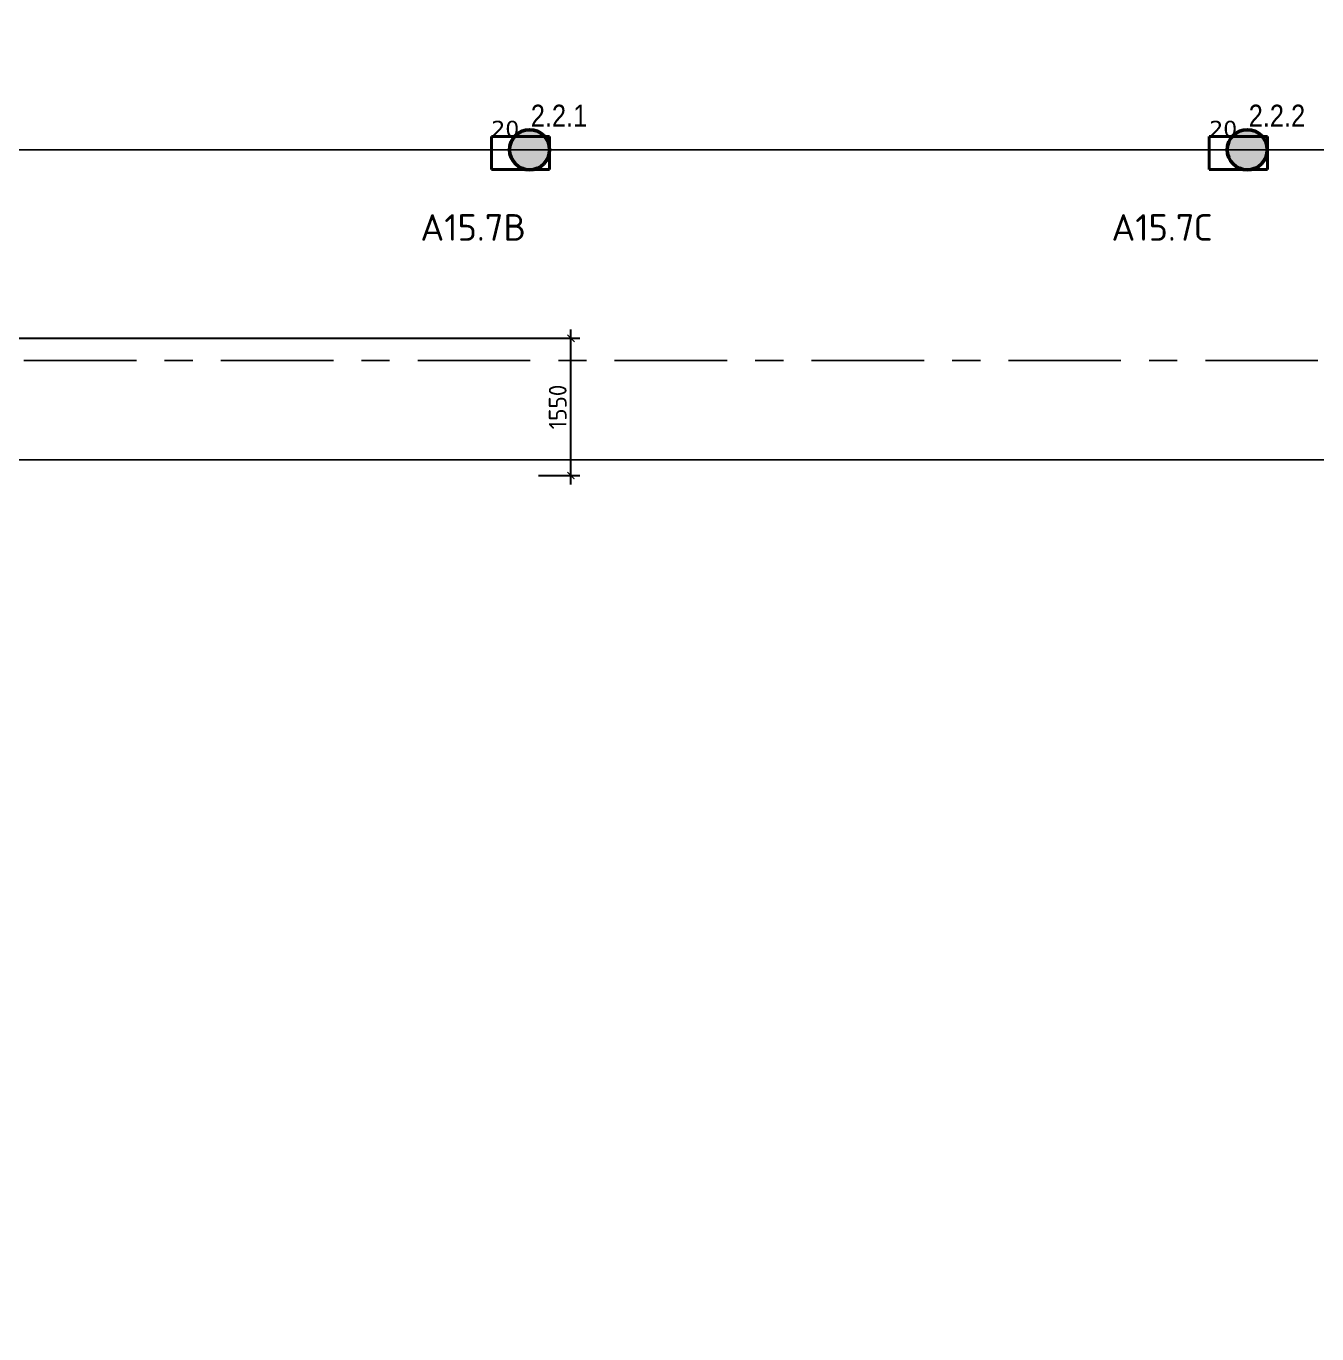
# Model space of a CAD drawing. Header units: millimetres. Extents: x -243740 to 150609, y -473655 to -165121.
# Drawn here: x -84422 to -69855, y -393929 to -379162 of the extents above; entities that cross this region are included whole.
import ezdxf
from ezdxf.enums import TextEntityAlignment as Align

# ---------------------------------------------------------------- set-up
doc = ezdxf.new("R2010")
doc.units = ezdxf.units.MM
doc.linetypes.add('Линия сетки', pattern=[22.225, 12.7, -3.175, 3.175, -3.175])
doc.linetypes.add('Штрих', pattern=[6.35, 3.175, -3.175])
for name, color, linetype in [('_HMI', 6, 'Continuous'), ('_Гр.ЩД-1А.5.9.I1.6', 6, 'Continuous'), ('_Гр.ЩД-1А.5.9.I1.7', 6, 'Continuous'), ('_Гр.ЩД-1А.5.9.I1.8', 6, 'Continuous'), ('Вставка', 252, 'Continuous'), ('с_у МГН_ПУИ игнор_в_з', 252, 'Continuous')]:
    doc.layers.add(name, color=color, linetype=linetype)
for name, color, linetype, lineweight in [('_освещение_dali', 3, 'Continuous', 50), ('A-ANNO-DIMS', 7, 'Continuous', 9), ('DALLI', 6, 'TRAY', 30), ('АР_монолит', 252, 'Continuous', 50)]:
    doc.layers.add(name, color=color, linetype=linetype, lineweight=lineweight)
doc.layers.add('сВЕтильники', color=7, linetype='Continuous', lineweight=40, true_color=0x600080)
doc.styles.add('ELine', font='txt.shx')
doc.styles.add('GOST 2.304', font='')
doc.styles.add('ISOCPEUR_1', font='isocpeur.ttf', dxfattribs={"height": 200})
doc.styles.get("Standard").update_dxf_attribs({"font": 'ARIALN.TTF'})
doc.styles.add('TableTextStyle', font='')
doc.styles.get('GOST 2.304').set_extended_font_data('GOST Common')
doc.styles.get('TableTextStyle').set_extended_font_data('VERDANA.TTF')
doc.linetypes.add('TRAY', pattern='A,12.119257,["_",ELine,S=4.5,R=90,X=0,Y=-1.555839],0.750382,["_",ELine,S=4.5,R=0,X=0,Y=-0.805849],1.314849,["_",ELine,S=4.5,R=0,X=0,Y=-0.805849],2.250029,["_",ELine,S=4.5,R=90,X=0,Y=-1.555839],13.565483', length=30)
doc.linetypes.add('Truba', pattern='A,3e-05,[4,MSH_7,S=1,R=0,X=0,Y=0],-3.022072', length=3.022102)
doc.dimstyles.new('М-100', dxfattribs={"dimtxt": 200, "dimasz": 80, "dimexe": 100, "dimexo": 200, "dimgap": 50, "dimtad": 1, "dimdec": 0, "dimzin": 0, "dimdsep": 46, "dimtxsty": 'GOST 2.304', "dimblk": 'ARCHTICK', "dimcen": 90, "dimdle": 100, "dimadec": 0, "dimazin": 0, "dimtfac": 1, "dimtdec": 0, "dimtmove": 1, "dimatfit": 0, "dimfxl": 1, "dimtolj": 1, "dimtzin": 0, "dimarcsym": 0})

# ---------------------------------------------------------------- blocks, each defined once
blk = doc.blocks.new('_ArchTick')
at = {"color": 0, "linetype": 'ByBlock', "const_width": 0.15}
blk.add_lwpolyline([(-0.5, -0.5), (0.5, 0.5)], dxfattribs=at)
blk = doc.blocks.new('*D262')
at = {"layer": 'Defpoints', "color": 0, "lineweight": 30, "transparency": 16777216}
for p in [(0, 14750), (156367, 14750), (155800, 13200)]:
    blk.add_point(p, dxfattribs=at)
at = {"layer": 'с_у МГН_ПУИ игнор_в_з', "color": 0, "lineweight": -2, "transparency": 16777216}
for p, q in [((156367, 13100), (156367, 14850)), ((200, 14750), (156467, 14750)), ((156000, 13200), (156467, 13200))]:
    blk.add_line(p, q, dxfattribs=at)
at = {"layer": 'с_у МГН_ПУИ игнор_в_з', "color": 0, "lineweight": -2, "transparency": 16777216, "xscale": 80, "yscale": 80, "zscale": 80}
for p, rotation in [((156367, 14750), 90), ((156367, 13200), 270)]:
    blk.add_blockref('_ArchTick', p, dxfattribs=dict(at, rotation=rotation))
at = {"layer": 'с_у МГН_ПУИ игнор_в_з', "color": 0, "transparency": 16777216, "insert": (156217, 13975), "char_height": 200, "attachment_point": 5, "rotation": 90, "style": 'GOST 2.304'}
blk.add_mtext('\\A1;1550', dxfattribs=at)
blk = doc.blocks.new('dgdg')
at = {"layer": 'сВЕтильники', "lineweight": 40}
for points in [[(155469, 16655, 0), (155469, 17027, 0)], [(155469, 17027, 0), (155469, 16655, 0)], [(155469, 17027, 0), (156126, 17027, 0)], [(156126, 17027, 0), (155469, 17027, 0)], [(156126, 17027, 0), (155469, 17027, 0)], [(155469, 17027, 0), (155469, 16655, 0)], [(155469, 16655, 0), (155469, 17027, 0)], [(155469, 17027, 0), (156126, 17027, 0)], [(156126, 17027, 0), (156126, 16655, 0)], [(156126, 16655, 0), (156126, 17027, 0)], [(156126, 16655, 0), (156126, 17027, 0)], [(156126, 17027, 0), (156126, 16655, 0)], [(163572, 16655, 0), (163572, 17027, 0)], [(163572, 17027, 0), (163572, 16655, 0)], [(163572, 17027, 0), (164229, 17027, 0)], [(164229, 17027, 0), (163572, 17027, 0)], [(164229, 17027, 0), (163572, 17027, 0)], [(163572, 17027, 0), (163572, 16655, 0)], [(163572, 16655, 0), (163572, 17027, 0)], [(163572, 17027, 0), (164229, 17027, 0)], [(164229, 17027, 0), (164229, 16655, 0)], [(164229, 16655, 0), (164229, 17027, 0)], [(164229, 16655, 0), (164229, 17027, 0)], [(164229, 17027, 0), (164229, 16655, 0)], [(156126, 16655, 0), (155469, 16655, 0)], [(155469, 16655, 0), (156126, 16655, 0)], [(155469, 16655, 0), (156126, 16655, 0)], [(156126, 16655, 0), (155469, 16655, 0)], [(164229, 16655, 0), (163572, 16655, 0)], [(163572, 16655, 0), (164229, 16655, 0)], [(163572, 16655, 0), (164229, 16655, 0)], [(164229, 16655, 0), (163572, 16655, 0)]]:
    blk.add_polyline3d(points, dxfattribs=at)
at = {"layer": 'сВЕтильники', "style": 'ISOCPEUR_1'}
for s, p in [('А15.7В', (154667, 15852)), ('А15.7С', (162467, 15852))]:
    blk.add_text(s, height=300, dxfattribs=at).set_placement(p)
blk = doc.blocks.new('A$Cab2378fa')
at = {"lineweight": 25}
h = blk.add_hatch(color=0, dxfattribs=at)
h.paths.add_polyline_path([(162, -157, 0.442338), (148, 178), (0, 0)])
h.paths.add_polyline_path([(-142, -170), (0, 0), (-163, 158, 0.430096)])
at = {"lineweight": 25, "true_color": 0xfff5f5}
h = blk.add_hatch(color=7, dxfattribs=at)
h.dxf.hatch_style = 1
h.paths.add_polyline_path([(0, 0), (-142, -170, 0.174923), (3, -222, 0.197808), (162, -157)])
h.paths.add_polyline_path([(-163, 158), (0, 0), (148, 178, 0.175398), (3, 230, 0.209014)])
blk.add_circle((3, 4), 226)
blk = doc.blocks.new('A$C010e0e93')
at = {"layer": 'с_у МГН_ПУИ игнор_в_з'}
dim = blk.add_linear_dim(base=(156366.9, 14749.9), p1=(155800, 13200), p2=(0, 14749.9), angle=90, dimstyle='М-100', dxfattribs=at)
dim.commit()
dim.dimension.update_dxf_attribs({"geometry": '*D262', "text_midpoint": (156216.9, 13974.9)})

msp = doc.modelspace()

# ---------------------------------------------------------------- block references
at = {"layer": '_освещение_dali', "color": 5, "ltscale": 100}
for p in [(-78743, -380562), (-70643, -380562)]:
    msp.add_blockref('A$Cab2378fa', p, dxfattribs=at)

# ---------------------------------------------------------------- texts
at = {"layer": '_освещение_dali', "color": 21, "true_color": 0xffaf89, "style": 'TableTextStyle'}
for p in [(-79171, -380411), (-71068, -380411)]:
    msp.add_text('20', height=180, dxfattribs=at).set_placement(p)

# ---------------------------------------------------------------- next in the draw order: block references
at = {"layer": 'Вставка', "linetype": 'Truba', "lineweight": 30, "ltscale": 100}
msp.add_blockref('A$C010e0e93', (-234640, -397437), dxfattribs=at)

# ---------------------------------------------------------------- next in the draw order: linework, layer by layer
at = {"layer": '_HMI', "ltscale": 100}
msp.add_lwpolyline([(-3995, -388487), (-3995, -381461), (-40908, -381461), (-40908, -384058), (-150052, -384058), (-150052, -393665)], dxfattribs=at)
at = {"layer": '_Гр.ЩД-1А.5.9.I1.6', "ltscale": 100}
msp.add_lwpolyline([(-150052, -393665), (-150052, -384058), (-95688, -384058), (-95688, -380558), (-46111, -380558), (-46111, -372558), (-87271, -372667), (-87271, -364589), (-46111, -364589), (-46111, -356552), (-87271, -356701)], dxfattribs=at)
at = {"layer": '_Гр.ЩД-1А.5.9.I1.7', "ltscale": 100}
msp.add_lwpolyline([(-150052, -393665), (-150052, -384058), (-40908, -384058), (-40908, -380597), (-3614, -380598), (-3614, -372662), (-38668, -372682), (-38668, -364593), (-3613, -364593), (-3613, -356723), (-38668, -356692)], dxfattribs=at)
at = {"layer": '_Гр.ЩД-1А.5.9.I1.8', "ltscale": 100}
msp.add_lwpolyline([(-150052, -393665), (-150052, -384058), (-40908, -384058), (-40908, -348823), (-3613, -348802), (-3612, -340963), (-38668, -340932), (-38668, -332483), (-3612, -332483), (-3611, -324690), (-38668, -324690), (-38668, -316703), (-3611, -316705)], dxfattribs=at)
at = {"layer": 'DALLI', "color": 0, "linetype": 'Линия сетки', "lineweight": -3, "ltscale": 100}
msp.add_lwpolyline([(-95308, -353038), (-45395, -353038), (-45395, -382937), (-95308, -382937)], close=True, dxfattribs=at)

# ---------------------------------------------------------------- next in the draw order: block references
at = {"layer": 'Defpoints', "linetype": 'Truba'}
msp.add_blockref('dgdg', (-234640, -397437), dxfattribs=at)

# ---------------------------------------------------------------- next in the draw order: texts
at = {"layer": '_Гр.ЩД-1А.5.9.I1.6', "ltscale": 100}
for s, p in [('2.2.1', (-78408, -380374)), ('2.2.2', (-70305, -380374))]:
    msp.add_text(s, height=250, dxfattribs=at).set_placement(p, align=Align.BOTTOM_CENTER)

doc.saveas('drawing.dxf')
